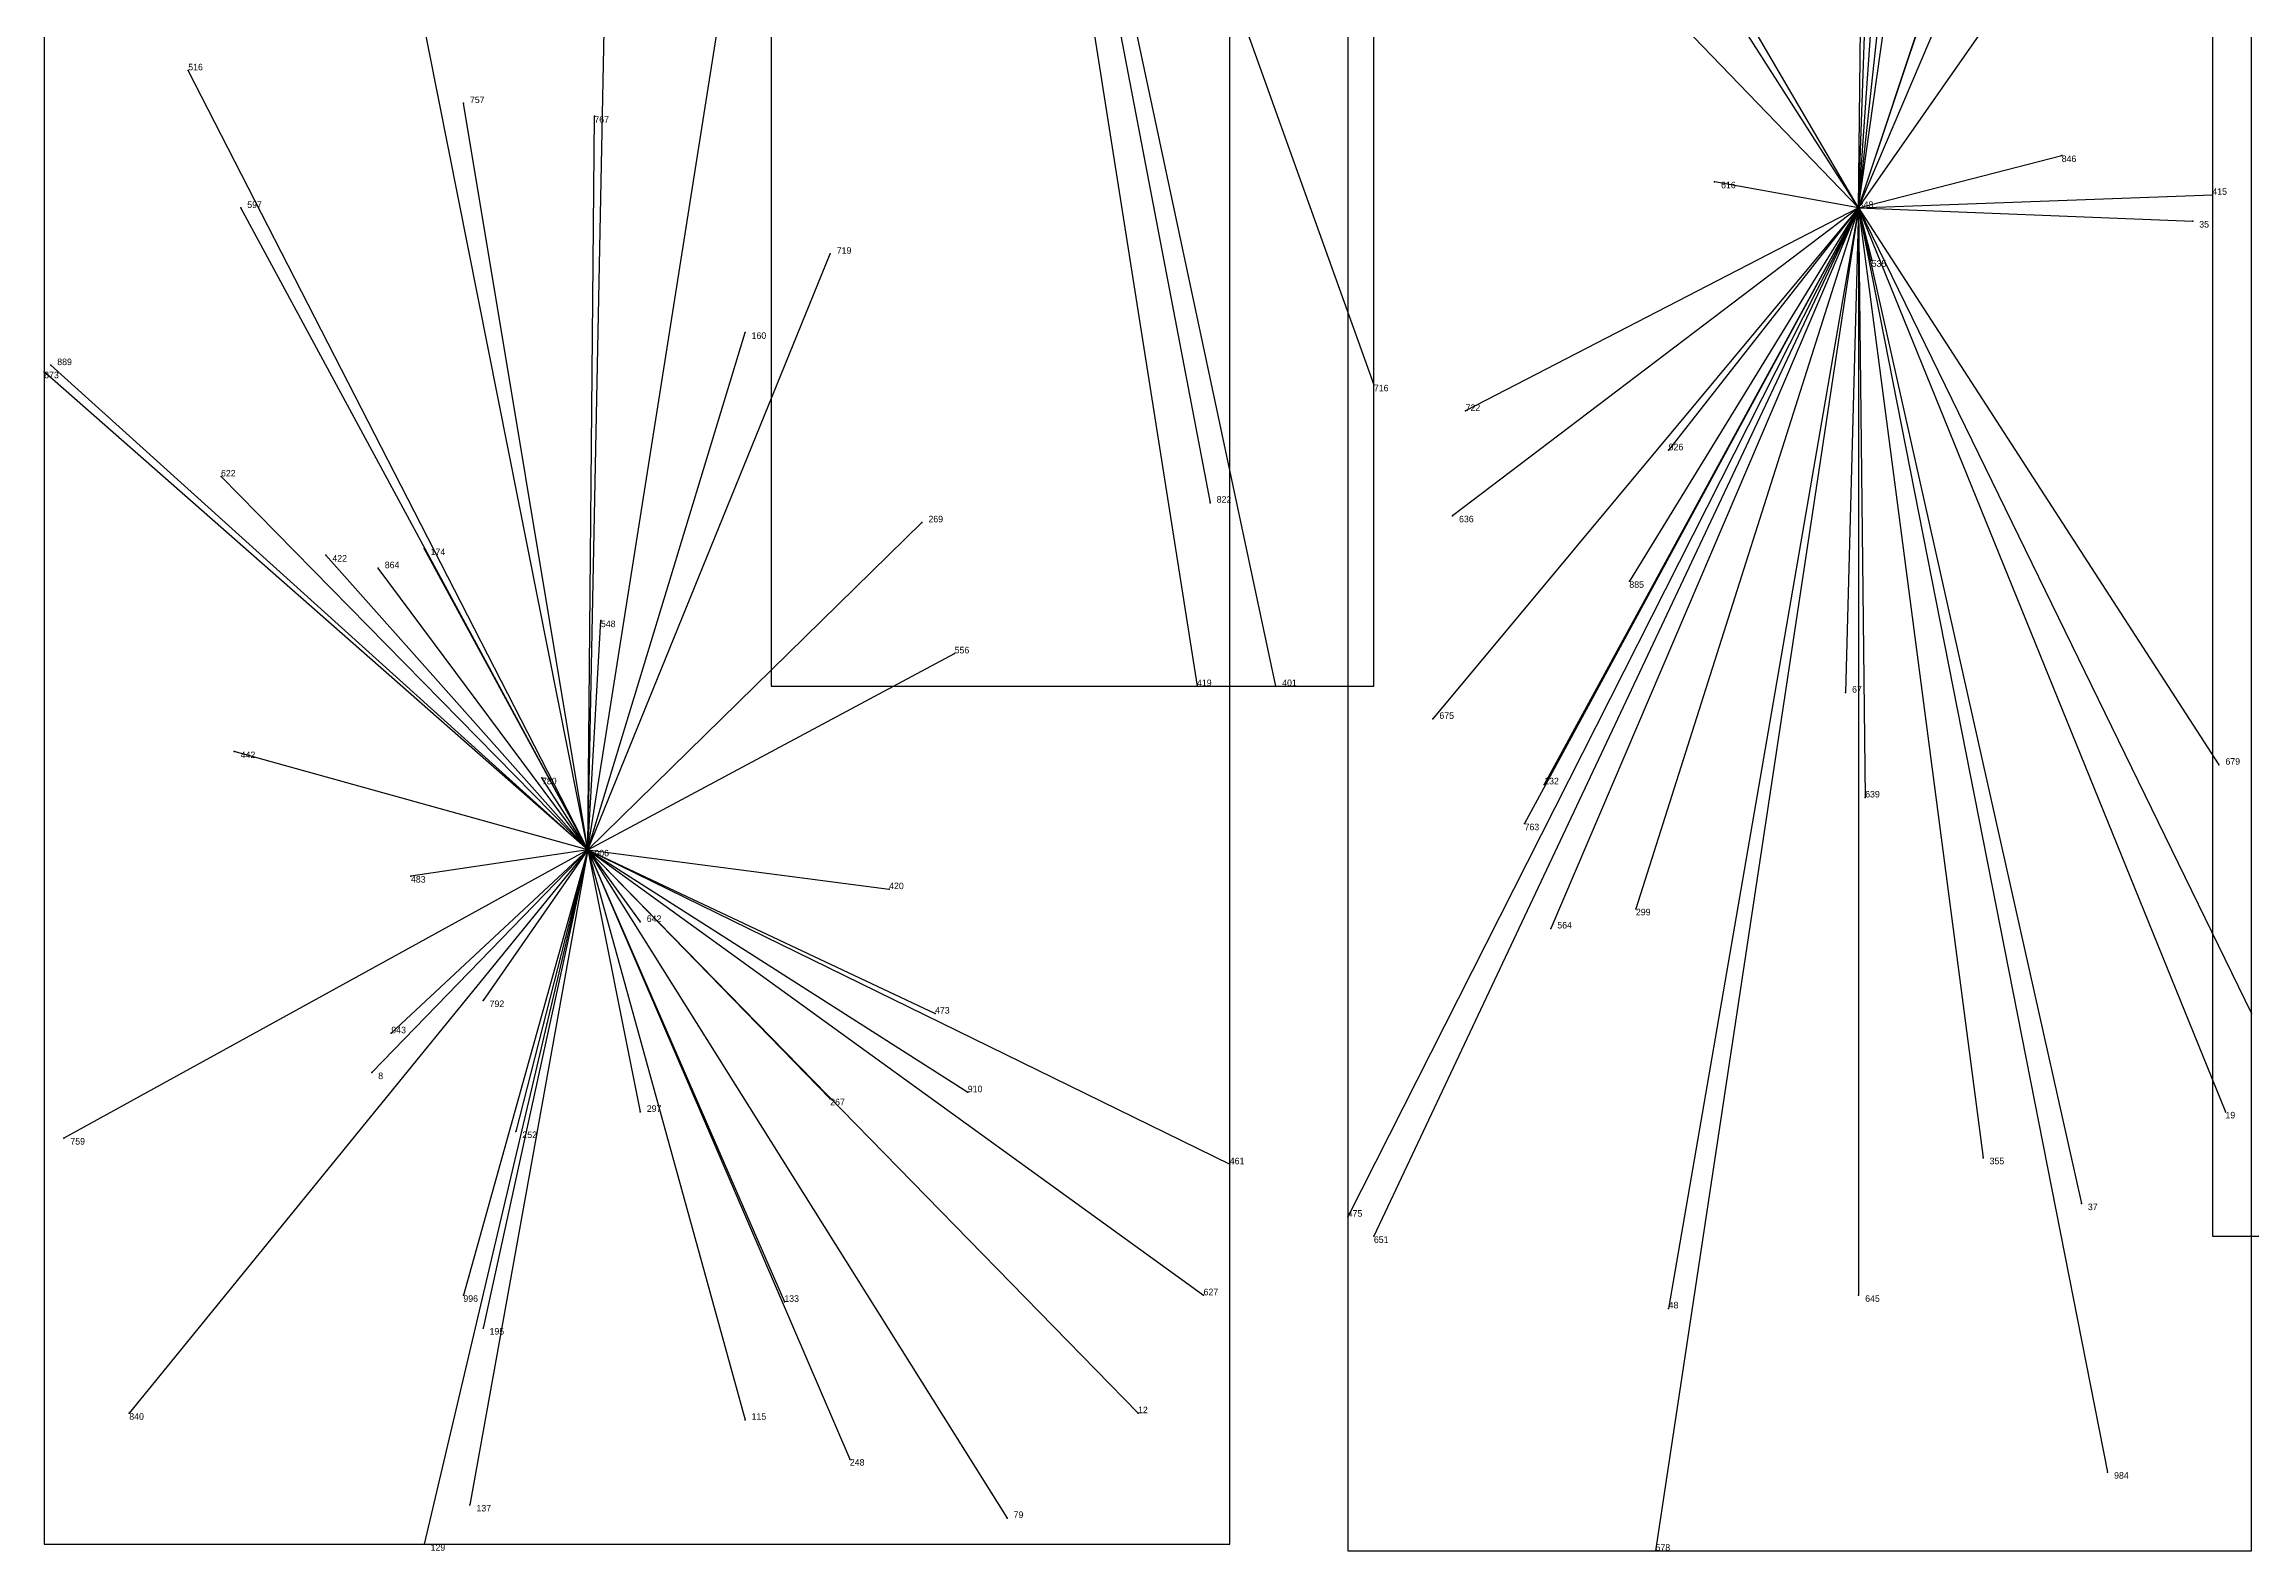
# Model space of a CAD drawing. Extents: x 0 to 1, y 0 to 1.
# Drawn here: x 0.001 to 0.338, y 0.001 to 0.231 of the extents above; entities that cross this region are included whole.
import ezdxf

# ---------------------------------------------------------------- set-up
doc = ezdxf.new("R2010")
doc.units = 0
for name, color, linetype in [('Clients', 3, 'CONTINUOUS'), ('Facilities', 3, 'CONTINUOUS'), ('Facilities_lines', 3, 'CONTINUOUS'), ('Min_max_boxes', 1, 'CONTINUOUS'), ('Normals', 1, 'CONTINUOUS'), ('Source_points', 5, 'CONTINUOUS'), ('Text', 3, 'CONTINUOUS')]:
    doc.layers.add(name, color=color, linetype=linetype)

msp = doc.modelspace()

# ---------------------------------------------------------------- linework, layer by layer
at = {"layer": 'Clients', "color": 5}
for p in [(0.023, 0.227), (0.065, 0.222), (0.085, 0.22), (0.309, 0.214), (0.256, 0.21), (0.031, 0.206), (0.332, 0.208), (0.329, 0.204), (0.121, 0.199), (0.28, 0.198), (0.108, 0.187), (0.002, 0.182), (0.001, 0.181), (0.204, 0.179), (0.218, 0.175), (0.249, 0.169), (0.028, 0.165), (0.179, 0.161), (0.216, 0.159), (0.135, 0.158), (0.044, 0.153), (0.059, 0.154), (0.052, 0.151), (0.243, 0.149), (0.086, 0.143), (0.14, 0.138), (0.177, 0.133), (0.189, 0.133), (0.276, 0.132), (0.213, 0.128), (0.03, 0.123), (0.077, 0.119), (0.23, 0.118), (0.333, 0.121), (0.279, 0.116), (0.227, 0.112), (0.057, 0.104), (0.13, 0.102), (0.244, 0.099), (0.092, 0.097), (0.231, 0.096), (0.068, 0.085), (0.137, 0.083), (0.338, 0.083), (0.054, 0.08), (0.051, 0.074), (0.142, 0.071), (0.092, 0.068), (0.121, 0.07), (0.334, 0.068), (0.073, 0.065), (0.004, 0.064), (0.297, 0.061), (0.182, 0.06), (0.312, 0.054), (0.2, 0.052), (0.204, 0.049), (0.065, 0.04), (0.114, 0.039), (0.178, 0.04), (0.249, 0.038), (0.278, 0.04), (0.068, 0.035), (0.014, 0.022), (0.108, 0.021), (0.168, 0.022), (0.124, 0.015), (0.316, 0.013), (0.066, 0.008), (0.148, 0.006), (0.059, 0.002), (0.247, 0.001)]:
    msp.add_point(p, dxfattribs=at)
at = {"layer": 'Facilities', "color": 3}
for p in [(0.278, 0.206), (0.084, 0.108)]:
    msp.add_point(p, dxfattribs=at)
at = {"layer": 'Facilities_lines', "color": 3}
for p, q in [((0.278, 0.206), (0.296, 0.375)), ((0.278, 0.206), (0.299, 0.356)), ((0.278, 0.206), (0.283, 0.354)), ((0.278, 0.206), (0.326, 0.351)), ((0.143, 0.349), (0.177, 0.133)), ((0.143, 0.349), (0.189, 0.133)), ((0.143, 0.349), (0.204, 0.179)), ((0.143, 0.349), (0.179, 0.161)), ((0.278, 0.206), (0.326, 0.319)), ((0.278, 0.206), (0.311, 0.305)), ((0.278, 0.206), (0.279, 0.298)), ((0.278, 0.206), (0.233, 0.283)), ((0.278, 0.206), (0.283, 0.279)), ((0.278, 0.206), (0.237, 0.27)), ((0.084, 0.108), (0.087, 0.258)), ((0.084, 0.108), (0.056, 0.249)), ((0.278, 0.206), (0.308, 0.249)), ((0.084, 0.108), (0.105, 0.241)), ((0.278, 0.206), (0.25, 0.235)), ((0.084, 0.108), (0.023, 0.227)), ((0.084, 0.108), (0.065, 0.222)), ((0.084, 0.108), (0.085, 0.22)), ((0.278, 0.206), (0.309, 0.214)), ((0.278, 0.206), (0.256, 0.21)), ((0.084, 0.108), (0.031, 0.206)), ((0.278, 0.206), (0.2, 0.052)), ((0.278, 0.206), (0.204, 0.049)), ((0.278, 0.206), (0.213, 0.128)), ((0.278, 0.206), (0.216, 0.159)), ((0.278, 0.206), (0.218, 0.175)), ((0.278, 0.206), (0.227, 0.112)), ((0.278, 0.206), (0.23, 0.118)), ((0.278, 0.206), (0.231, 0.096)), ((0.278, 0.206), (0.243, 0.149)), ((0.278, 0.206), (0.244, 0.099)), ((0.278, 0.206), (0.247, 0.001)), ((0.278, 0.206), (0.249, 0.038)), ((0.278, 0.206), (0.249, 0.169)), ((0.278, 0.206), (0.276, 0.132)), ((0.278, 0.206), (0.332, 0.208)), ((0.278, 0.206), (0.334, 0.068)), ((0.278, 0.206), (0.329, 0.204)), ((0.278, 0.206), (0.312, 0.054)), ((0.278, 0.206), (0.297, 0.061)), ((0.278, 0.206), (0.28, 0.198)), ((0.278, 0.206), (0.279, 0.116)), ((0.278, 0.206), (0.278, 0.04)), ((0.278, 0.206), (0.333, 0.121)), ((0.278, 0.206), (0.338, 0.083)), ((0.278, 0.206), (0.316, 0.013)), ((0.084, 0.108), (0.121, 0.199)), ((0.084, 0.108), (0.108, 0.187)), ((0.084, 0.108), (0.002, 0.182)), ((0.084, 0.108), (0.001, 0.181)), ((0.084, 0.108), (0.028, 0.165)), ((0.084, 0.108), (0.135, 0.158)), ((0.084, 0.108), (0.044, 0.153)), ((0.084, 0.108), (0.059, 0.154)), ((0.084, 0.108), (0.052, 0.151)), ((0.084, 0.108), (0.086, 0.143)), ((0.084, 0.108), (0.14, 0.138)), ((0.084, 0.108), (0.03, 0.123)), ((0.084, 0.108), (0.077, 0.119)), ((0.084, 0.108), (0.004, 0.064)), ((0.084, 0.108), (0.014, 0.022)), ((0.084, 0.108), (0.051, 0.074)), ((0.084, 0.108), (0.054, 0.08)), ((0.084, 0.108), (0.057, 0.104)), ((0.084, 0.108), (0.059, 0.002)), ((0.084, 0.108), (0.065, 0.04)), ((0.084, 0.108), (0.066, 0.008)), ((0.084, 0.108), (0.068, 0.035)), ((0.084, 0.108), (0.068, 0.085)), ((0.084, 0.108), (0.073, 0.065)), ((0.084, 0.108), (0.168, 0.022)), ((0.084, 0.108), (0.148, 0.006)), ((0.084, 0.108), (0.108, 0.021)), ((0.084, 0.108), (0.124, 0.015)), ((0.084, 0.108), (0.114, 0.039)), ((0.084, 0.108), (0.121, 0.07)), ((0.084, 0.108), (0.13, 0.102)), ((0.084, 0.108), (0.182, 0.06)), ((0.084, 0.108), (0.137, 0.083)), ((0.084, 0.108), (0.178, 0.04)), ((0.084, 0.108), (0.092, 0.068)), ((0.084, 0.108), (0.092, 0.097)), ((0.084, 0.108), (0.142, 0.071))]:
    msp.add_line(p, q, dxfattribs=at)
at = {"layer": 'Min_max_boxes', "color": 1}
for p, q in [((0.112, 0.585), (0.112, 0.133)), ((0.112, 0.585), (0.112, 0.133)), ((0.204, 0.133), (0.204, 0.585)), ((0.204, 0.133), (0.204, 0.585)), ((0.332, 0.4), (0.332, 0.049)), ((0.332, 0.4), (0.332, 0.049)), ((0.2, 0.375), (0.2, 0.001)), ((0.2, 0.375), (0.2, 0.001)), ((0.338, 0.001), (0.338, 0.375)), ((0.338, 0.001), (0.338, 0.375)), ((0.001, 0.258), (0.001, 0.002)), ((0.001, 0.258), (0.001, 0.002)), ((0.182, 0.002), (0.182, 0.258)), ((0.182, 0.002), (0.182, 0.258)), ((0.112, 0.133), (0.204, 0.133)), ((0.112, 0.133), (0.204, 0.133)), ((0.112, 0.133), (0.112, 0.133)), ((0.204, 0.133), (0.204, 0.133)), ((0.332, 0.049), (0.446, 0.049)), ((0.332, 0.049), (0.446, 0.049)), ((0.332, 0.049), (0.332, 0.049)), ((0.001, 0.002), (0.182, 0.002)), ((0.001, 0.002), (0.182, 0.002)), ((0.001, 0.002), (0.001, 0.002)), ((0.182, 0.002), (0.182, 0.002)), ((0.2, 0.001), (0.338, 0.001)), ((0.2, 0.001), (0.338, 0.001)), ((0.2, 0.001), (0.2, 0.001)), ((0.338, 0.001), (0.338, 0.001))]:
    msp.add_line(p, q, dxfattribs=at)
at = {"layer": 'Normals', "color": 1}
for p, q in [((0.023, 0.227), (0.023, 0.227, 0.1)), ((0.065, 0.222), (0.065, 0.222, 0.1)), ((0.085, 0.22), (0.085, 0.22, 0.1)), ((0.309, 0.214), (0.309, 0.214, 0.1)), ((0.256, 0.21), (0.256, 0.21, 0.1)), ((0.031, 0.206), (0.031, 0.206, 0.1)), ((0.278, 0.206), (0.278, 0.206, 0.1)), ((0.332, 0.208), (0.332, 0.208, 0.1)), ((0.329, 0.204), (0.329, 0.204, 0.1)), ((0.121, 0.199), (0.121, 0.199, 0.1)), ((0.28, 0.198), (0.28, 0.198, 0.1)), ((0.108, 0.187), (0.108, 0.187, 0.1)), ((0.002, 0.182), (0.002, 0.182, 0.1)), ((0.001, 0.181), (0.001, 0.181, 0.1)), ((0.204, 0.179), (0.204, 0.179, 0.1)), ((0.218, 0.175), (0.218, 0.175, 0.1)), ((0.249, 0.169), (0.249, 0.169, 0.1)), ((0.028, 0.165), (0.028, 0.165, 0.1)), ((0.179, 0.161), (0.179, 0.161, 0.1)), ((0.216, 0.159), (0.216, 0.159, 0.1)), ((0.135, 0.158), (0.135, 0.158, 0.1)), ((0.044, 0.153), (0.044, 0.153, 0.1)), ((0.059, 0.154), (0.059, 0.154, 0.1)), ((0.052, 0.151), (0.052, 0.151, 0.1)), ((0.243, 0.149), (0.243, 0.149, 0.1)), ((0.086, 0.143), (0.086, 0.143, 0.1)), ((0.14, 0.138), (0.14, 0.138, 0.1)), ((0.177, 0.133), (0.177, 0.133, 0.1)), ((0.189, 0.133), (0.189, 0.133, 0.1)), ((0.276, 0.132), (0.276, 0.132, 0.1)), ((0.213, 0.128), (0.213, 0.128, 0.1)), ((0.03, 0.123), (0.03, 0.123, 0.1)), ((0.077, 0.119), (0.077, 0.119, 0.1)), ((0.23, 0.118), (0.23, 0.118, 0.1)), ((0.333, 0.121), (0.333, 0.121, 0.1)), ((0.279, 0.116), (0.279, 0.116, 0.1)), ((0.227, 0.112), (0.227, 0.112, 0.1)), ((0.084, 0.108), (0.084, 0.108, 0.1)), ((0.057, 0.104), (0.057, 0.104, 0.1)), ((0.13, 0.102), (0.13, 0.102, 0.1)), ((0.244, 0.099), (0.244, 0.099, 0.1)), ((0.092, 0.097), (0.092, 0.097, 0.1)), ((0.231, 0.096), (0.231, 0.096, 0.1)), ((0.068, 0.085), (0.068, 0.085, 0.1)), ((0.137, 0.083), (0.137, 0.083, 0.1)), ((0.338, 0.083), (0.338, 0.083, 0.1)), ((0.054, 0.08), (0.054, 0.08, 0.1)), ((0.051, 0.074), (0.051, 0.074, 0.1)), ((0.142, 0.071), (0.142, 0.071, 0.1)), ((0.092, 0.068), (0.092, 0.068, 0.1)), ((0.121, 0.07), (0.121, 0.07, 0.1)), ((0.334, 0.068), (0.334, 0.068, 0.1)), ((0.073, 0.065), (0.073, 0.065, 0.1)), ((0.004, 0.064), (0.004, 0.064, 0.1)), ((0.297, 0.061), (0.297, 0.061, 0.1)), ((0.182, 0.06), (0.182, 0.06, 0.1)), ((0.312, 0.054), (0.312, 0.054, 0.1)), ((0.2, 0.052), (0.2, 0.052, 0.1)), ((0.204, 0.049), (0.204, 0.049, 0.1)), ((0.065, 0.04), (0.065, 0.04, 0.1)), ((0.114, 0.039), (0.114, 0.039, 0.1)), ((0.178, 0.04), (0.178, 0.04, 0.1)), ((0.249, 0.038), (0.249, 0.038, 0.1)), ((0.278, 0.04), (0.278, 0.04, 0.1)), ((0.068, 0.035), (0.068, 0.035, 0.1)), ((0.014, 0.022), (0.014, 0.022, 0.1)), ((0.108, 0.021), (0.108, 0.021, 0.1)), ((0.168, 0.022), (0.168, 0.022, 0.1)), ((0.124, 0.015), (0.124, 0.015, 0.1)), ((0.316, 0.013), (0.316, 0.013, 0.1)), ((0.066, 0.008), (0.066, 0.008, 0.1)), ((0.148, 0.006), (0.148, 0.006, 0.1)), ((0.059, 0.002), (0.059, 0.002, 0.1)), ((0.247, 0.001), (0.247, 0.001, 0.1))]:
    msp.add_line(p, q, dxfattribs=at)
at = {"layer": 'Source_points', "color": 5}
for p in [(0.023, 0.227), (0.065, 0.222), (0.085, 0.22), (0.309, 0.214), (0.256, 0.21), (0.031, 0.206), (0.278, 0.206), (0.332, 0.208), (0.329, 0.204), (0.121, 0.199), (0.28, 0.198), (0.108, 0.187), (0.002, 0.182), (0.001, 0.181), (0.204, 0.179), (0.218, 0.175), (0.249, 0.169), (0.028, 0.165), (0.179, 0.161), (0.216, 0.159), (0.135, 0.158), (0.044, 0.153), (0.059, 0.154), (0.052, 0.151), (0.243, 0.149), (0.086, 0.143), (0.14, 0.138), (0.177, 0.133), (0.189, 0.133), (0.276, 0.132), (0.213, 0.128), (0.03, 0.123), (0.077, 0.119), (0.23, 0.118), (0.333, 0.121), (0.279, 0.116), (0.227, 0.112), (0.084, 0.108), (0.057, 0.104), (0.13, 0.102), (0.244, 0.099), (0.092, 0.097), (0.231, 0.096), (0.068, 0.085), (0.137, 0.083), (0.338, 0.083), (0.054, 0.08), (0.051, 0.074), (0.142, 0.071), (0.092, 0.068), (0.121, 0.07), (0.334, 0.068), (0.073, 0.065), (0.004, 0.064), (0.297, 0.061), (0.182, 0.06), (0.312, 0.054), (0.2, 0.052), (0.204, 0.049), (0.065, 0.04), (0.114, 0.039), (0.178, 0.04), (0.249, 0.038), (0.278, 0.04), (0.068, 0.035), (0.014, 0.022), (0.108, 0.021), (0.168, 0.022), (0.124, 0.015), (0.316, 0.013), (0.066, 0.008), (0.148, 0.006), (0.059, 0.002), (0.247, 0.001)]:
    msp.add_point(p, dxfattribs=at)

# ---------------------------------------------------------------- texts
at = {"layer": 'Text', "color": 3}
for s, p in [('516', (0.023, 0.227)), ('757', (0.066, 0.222)), ('767', (0.085, 0.219)), ('846', (0.309, 0.213)), ('616', (0.257, 0.209)), ('415', (0.332, 0.208)), ('597', (0.032, 0.206)), ('348', (0.278, 0.206)), ('35', (0.33, 0.203)), ('719', (0.122, 0.199)), ('535', (0.28, 0.197)), ('160', (0.109, 0.186)), ('889', (0.003, 0.182)), ('873', (0.001, 0.18)), ('716', (0.204, 0.178)), ('722', (0.218, 0.175)), ('926', (0.249, 0.169)), ('622', (0.028, 0.165)), ('822', (0.18, 0.161)), ('269', (0.136, 0.158)), ('636', (0.217, 0.158)), ('422', (0.045, 0.152)), ('864', (0.053, 0.151)), ('174', (0.06, 0.153)), ('885', (0.243, 0.148)), ('548', (0.086, 0.142)), ('556', (0.14, 0.138)), ('419', (0.177, 0.133)), ('401', (0.19, 0.133)), ('67', (0.277, 0.132)), ('675', (0.214, 0.128)), ('442', (0.031, 0.122)), ('679', (0.334, 0.121)), ('780', (0.077, 0.118)), ('132', (0.23, 0.118)), ('639', (0.279, 0.116)), ('763', (0.227, 0.111)), ('906', (0.085, 0.107)), ('483', (0.057, 0.103)), ('420', (0.13, 0.102)), ('642', (0.093, 0.097)), ('299', (0.244, 0.098)), ('564', (0.232, 0.096)), ('792', (0.069, 0.084)), ('943', (0.054, 0.08)), ('473', (0.137, 0.083)), ('8', (0.052, 0.073)), ('910', (0.142, 0.071)), ('297', (0.093, 0.068)), ('267', (0.121, 0.069)), ('19', (0.334, 0.067)), ('252', (0.074, 0.064)), ('759', (0.005, 0.063)), ('461', (0.182, 0.06)), ('355', (0.298, 0.06)), ('37', (0.313, 0.053)), ('475', (0.2, 0.052)), ('651', (0.204, 0.048)), ('627', (0.178, 0.04)), ('996', (0.065, 0.039)), ('133', (0.114, 0.039)), ('48', (0.249, 0.038)), ('645', (0.279, 0.039)), ('195', (0.069, 0.034)), ('840', (0.014, 0.021)), ('115', (0.109, 0.021)), ('12', (0.168, 0.022)), ('248', (0.124, 0.014)), ('984', (0.317, 0.012)), ('137', (0.067, 0.007)), ('79', (0.149, 0.006)), ('129', (0.06, 0.001)), ('578', (0.247, 0.001))]:
    msp.add_text(s, height=0.001, dxfattribs=at).set_placement(p)

doc.saveas('drawing.dxf')
